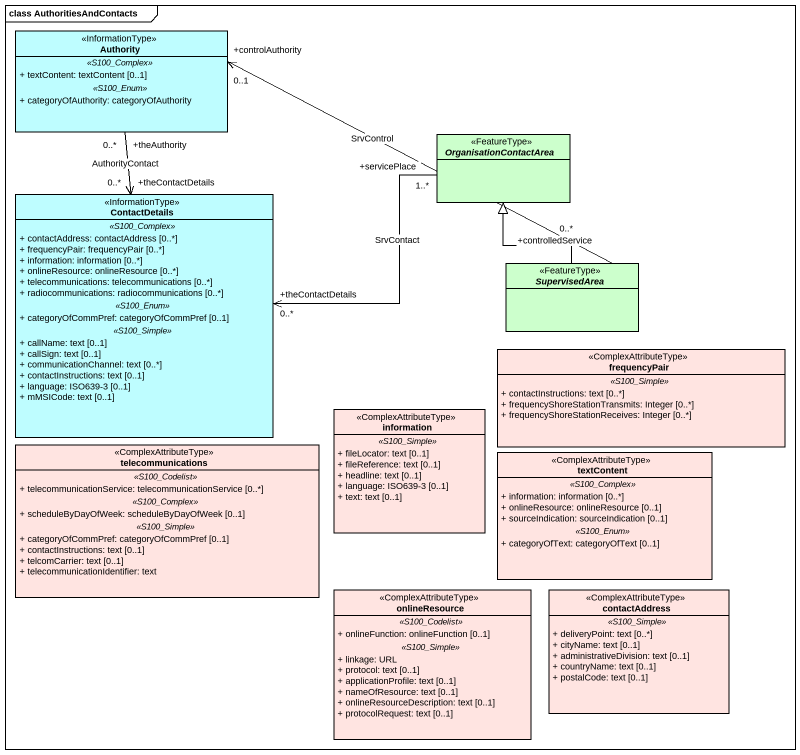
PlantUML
@startuml
mainframe class AuthoritiesAndContacts
hide circle
hide empty members
skinparam classAttributeIconSize 0
class Authority <<InformationType>> #BEFDFF {
  .. <<S100_Complex>> ..
  + textContent: textContent [0..1]
  .. <<S100_Enum>> ..
  + categoryOfAuthority: categoryOfAuthority
}
abstract class OrganisationContactArea <<FeatureType>> #CCFFCC
class ContactDetails <<InformationType>> #BEFDFF {
  .. <<S100_Complex>> ..
  + contactAddress: contactAddress [0..*]
  + frequencyPair: frequencyPair [0..*]
  + information: information [0..*]
  + onlineResource: onlineResource [0..*]
  + telecommunications: telecommunications [0..*]
  + radiocommunications: radiocommunications [0..*]
  .. <<S100_Enum>> ..
  + categoryOfCommPref: categoryOfCommPref [0..1]
  .. <<S100_Simple>> ..
  + callName: text [0..1]
  + callSign: text [0..1]
  + communicationChannel: text [0..*]
  + contactInstructions: text [0..1]
  + language: ISO639-3 [0..1]
  + mMSICode: text [0..1]
}
abstract class SupervisedArea <<FeatureType>> #CCFFCC
class frequencyPair <<ComplexAttributeType>> #FFE4E1 {
  .. <<S100_Simple>> ..
  + contactInstructions: text [0..*]
  + frequencyShoreStationTransmits: Integer [0..*]
  + frequencyShoreStationReceives: Integer [0..*]
}
class information <<ComplexAttributeType>> #FFE4E1 {
  .. <<S100_Simple>> ..
  + fileLocator: text [0..1]
  + fileReference: text [0..1]
  + headline: text [0..1]
  + language: ISO639-3 [0..1]
  + text: text [0..1]
}
class telecommunications <<ComplexAttributeType>> #FFE4E1 {
  .. <<S100_Codelist>> ..
  + telecommunicationService: telecommunicationService [0..*]
  .. <<S100_Complex>> ..
  + scheduleByDayOfWeek: scheduleByDayOfWeek [0..1]
  .. <<S100_Simple>> ..
  + categoryOfCommPref: categoryOfCommPref [0..1]
  + contactInstructions: text [0..1]
  + telcomCarrier: text [0..1]
  + telecommunicationIdentifier: text
}
class textContent <<ComplexAttributeType>> #FFE4E1 {
  .. <<S100_Complex>> ..
  + information: information [0..*]
  + onlineResource: onlineResource [0..1]
  + sourceIndication: sourceIndication [0..1]
  .. <<S100_Enum>> ..
  + categoryOfText: categoryOfText [0..1]
}
class onlineResource <<ComplexAttributeType>> #FFE4E1 {
  .. <<S100_Codelist>> ..
  + onlineFunction: onlineFunction [0..1]
  .. <<S100_Simple>> ..
  + linkage: URL
  + protocol: text [0..1]
  + applicationProfile: text [0..1]
  + nameOfResource: text [0..1]
  + onlineResourceDescription: text [0..1]
  + protocolRequest: text [0..1]
}
class contactAddress <<ComplexAttributeType>> #FFE4E1 {
  .. <<S100_Simple>> ..
  + deliveryPoint: text [0..*]
  + cityName: text [0..1]
  + administrativeDivision: text [0..1]
  + countryName: text [0..1]
  + postalCode: text [0..1]
}
Authority "+theAuthority\n0..*" --> "+theContactDetails\n0..*" ContactDetails : AuthorityContact
OrganisationContactArea "+servicePlace\n1..*" -left-> "+theContactDetails\n0..*" ContactDetails : SrvContact
SupervisedArea "+controlledService\n0..*" -left-> "+controlAuthority\n0..1" Authority : SrvControl
SupervisedArea -up-|> OrganisationContactArea
@enduml
